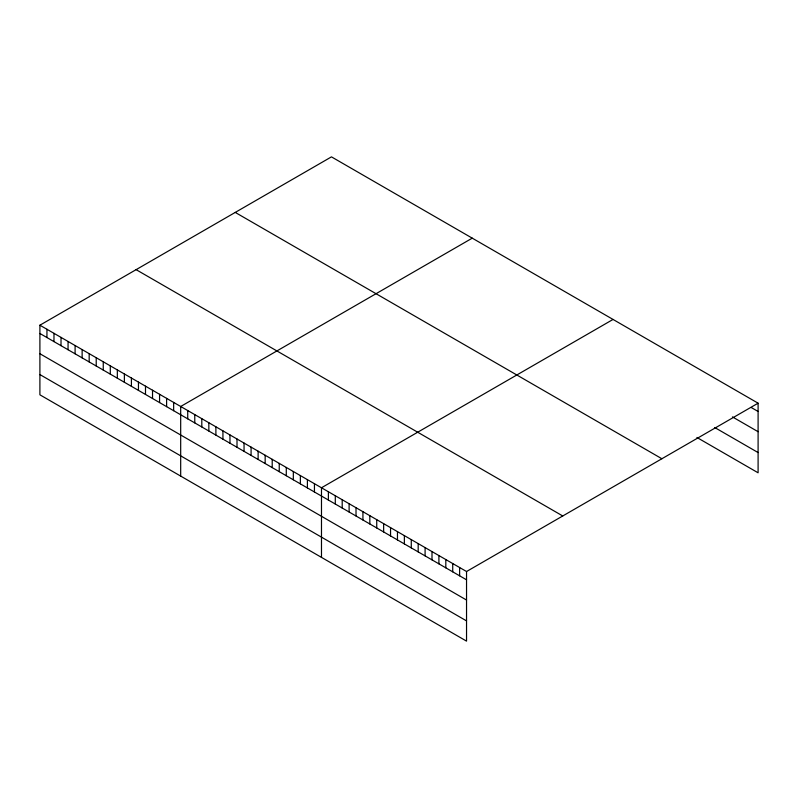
<?xml version="1.0" encoding="UTF-8"?>
<svg xmlns="http://www.w3.org/2000/svg" width="798" height="798" viewBox="0 0 798 798"><rect width="100%" height="100%" fill="white"/><g stroke="black" fill="none" stroke-linecap="round" stroke-linejoin="round"><path stroke-width="1.2" d="M39.9 325.205L466.541 571.518L466.541 641.133L39.9 394.811L39.9 325.205L331.459 156.867L758.1 403.19L758.1 472.795L696.923 437.474M472.256 238.153L180.687 406.491L180.687 476.097M613.044 319.439L321.484 487.768L321.484 557.383M466.541 571.518L758.1 403.19M751.197 407.489L758.1 411.479M732.444 416.895L758.1 431.708M714.679 427.499L758.1 452.566M235.25 212.418L661.881 458.74M136.119 269.654L562.75 515.967M39.9 333.484L466.541 579.807M39.9 353.723L466.541 600.046M39.9 374.571L466.541 620.894M459.628 567.528L459.628 575.817M452.725 563.548L452.725 571.827M445.813 559.558L445.813 567.847M438.91 555.568L438.91 563.857M431.997 551.578L431.997 559.867M425.095 547.588L425.095 555.877M418.182 543.608L418.182 551.887M411.279 539.618L411.279 547.907M404.367 535.628L404.367 543.917M397.464 531.638L397.464 539.927M390.551 527.648L390.551 535.937M383.648 523.668L383.648 531.947M376.736 519.678L376.736 527.967M369.833 515.688L369.833 523.977M362.93 511.698L362.93 519.987M356.018 507.708L356.018 515.997M349.115 503.728L349.115 512.007M342.202 499.738L342.202 508.027M335.3 495.748L335.3 504.037M328.387 491.758L328.387 500.047M314.442 483.708L314.442 491.997M307.4 479.638L307.4 487.927M300.367 475.578L300.367 483.867M293.325 471.518L293.325 479.798M286.283 467.448L286.283 475.738M279.24 463.389L279.24 471.668M272.208 459.319L272.208 467.608M265.165 455.259L265.165 463.548M258.123 451.189L258.123 459.478M251.081 447.129L251.081 455.419M244.048 443.06L244.048 451.349M237.006 439L237.006 447.289M229.964 434.94L229.964 443.219M222.931 430.87L222.931 439.159M215.889 426.81L215.889 435.1M208.847 422.741L208.847 431.03M201.804 418.681L201.804 426.97M194.772 414.611L194.772 422.9M187.73 410.551L187.73 418.84M173.655 402.421L173.655 410.711M166.612 398.362L166.612 406.641M159.57 394.292L159.57 402.581M152.528 390.232L152.528 398.521M145.495 386.162L145.495 394.451M138.453 382.102L138.453 390.392M131.411 378.033L131.411 386.322M124.378 373.973L124.378 382.262M117.336 369.913L117.336 378.192M110.294 365.843L110.294 374.132M103.251 361.783L103.251 370.063M96.219 357.713L96.219 366.003M89.177 353.654L89.177 361.943M82.134 349.584L82.134 357.873M75.102 345.524L75.102 353.813M68.059 341.454L68.059 349.743M61.017 337.394L61.017 345.684M53.975 333.335L53.975 341.614M46.942 329.265L46.942 337.554"/></g></svg>
